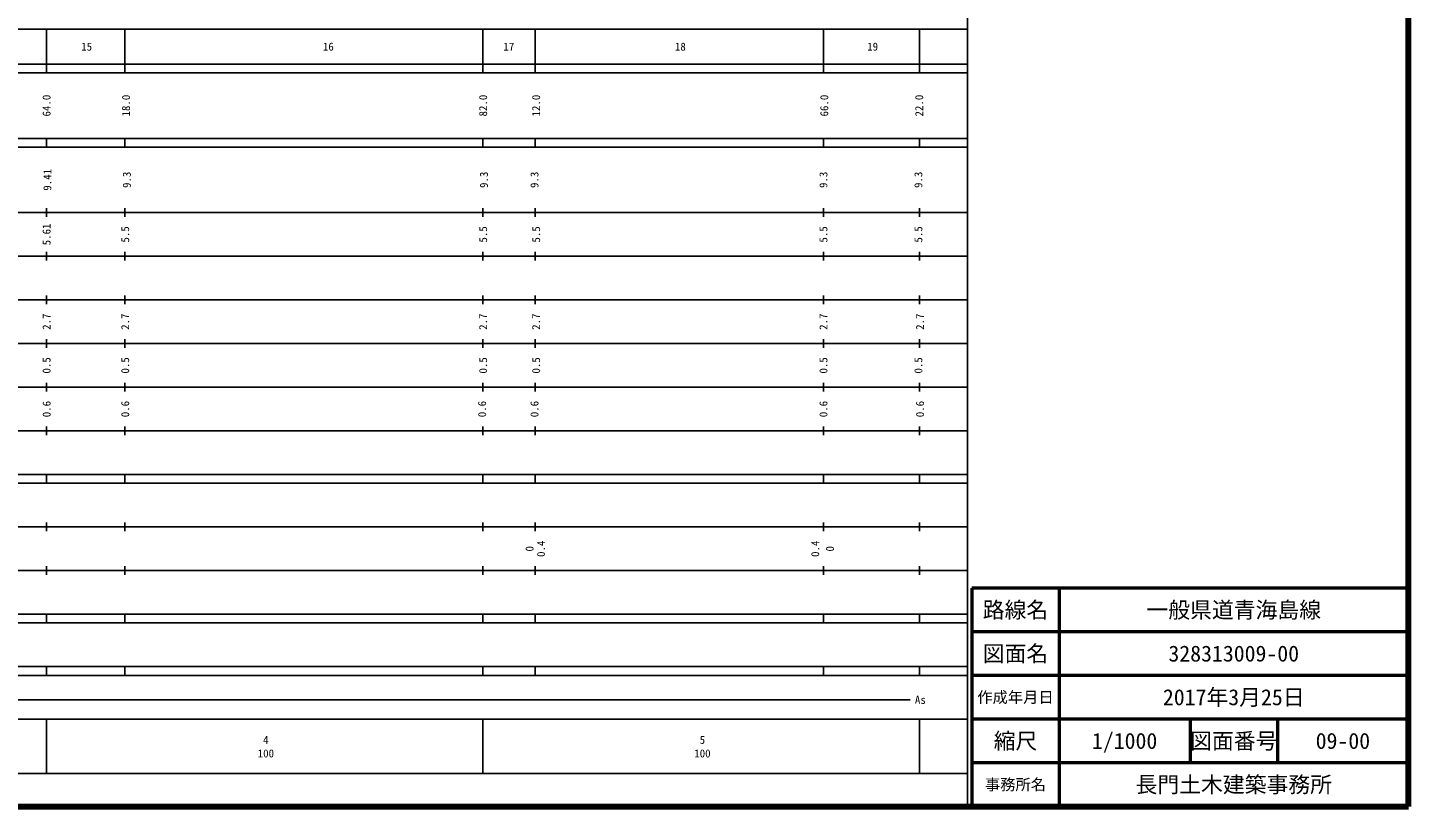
# Model space of a CAD drawing. Units: millimetres on the paper, enlarged 1000 times. Extents: x 40000 to 680000, y 20000 to 380000.
# Drawn here: x 363711 to 680000, y 20000 to 198357 of the extents above; entities that cross this region are included whole.
import ezdxf
from ezdxf.enums import TextEntityAlignment as Align

# ---------------------------------------------------------------- set-up
doc = ezdxf.new("R2010")
doc.units = ezdxf.units.MM
doc.header["$LTSCALE"] = 1000
for name, color, linetype, lineweight in [('M-TTL', 2, 'Continuous', 140), ('M-TTL-BAND', 7, 'Continuous', 25), ('M-TTL-FRAM', 2, 'Continuous', 50), ('M-TTL-LINE', 7, 'Continuous', 50), ('M-TTL-TXT', 7, 'Continuous', 13)]:
    doc.layers.add(name, color=color, linetype=linetype, lineweight=lineweight)
doc.styles.add('ＭＳ ゴシック', font='')
doc.styles.get('ＭＳ ゴシック').set_extended_font_data('MS Gothic')

msp = doc.modelspace()

# ---------------------------------------------------------------- linework, layer by layer
at = {"layer": 'M-TTL'}
for p, q in [((680000, 20000), (680000, 380000)), ((40000, 20000), (680000, 20000))]:
    msp.add_line(p, q, dxfattribs=at)
at = {"layer": 'M-TTL-BAND'}
for p, q in [((579000, 20000), (579000, 370000)), ((68000, 198000), (579000, 198000)), ((368000, 198000), (368000, 188000)), ((386000, 198000), (386000, 188000)), ((468000, 198000), (468000, 188000)), ((480000, 198000), (480000, 188000)), ((546000, 198000), (546000, 188000)), ((568000, 198000), (568000, 188000)), ((40000, 190000), (579000, 190000)), ((40000, 188000), (579000, 188000)), ((40000, 173000), (579000, 173000)), ((40000, 171000), (579000, 171000)), ((368000, 171000), (368000, 173000)), ((386000, 173000), (386000, 171000)), ((468000, 171000), (468000, 173000)), ((480000, 173000), (480000, 171000)), ((546000, 173000), (546000, 171000)), ((568000, 171000), (568000, 173000)), ((40000, 156000), (579000, 156000)), ((368000, 155000), (368000, 157000)), ((386000, 157000), (386000, 155000)), ((468000, 155000), (468000, 157000)), ((480000, 157000), (480000, 155000)), ((546000, 157000), (546000, 155000)), ((568000, 155000), (568000, 157000)), ((46000, 146000), (579000, 146000)), ((368000, 145000), (368000, 147000)), ((386000, 147000), (386000, 145000)), ((468000, 145000), (468000, 147000)), ((480000, 147000), (480000, 145000)), ((546000, 147000), (546000, 145000)), ((568000, 145000), (568000, 147000)), ((368000, 135000), (368000, 137000)), ((386000, 137000), (386000, 135000)), ((468000, 135000), (468000, 137000)), ((480000, 137000), (480000, 135000)), ((546000, 137000), (546000, 135000)), ((568000, 135000), (568000, 137000)), ((52000, 136000), (579000, 136000)), ((368000, 125000), (368000, 127000)), ((386000, 127000), (386000, 125000)), ((468000, 125000), (468000, 127000)), ((480000, 127000), (480000, 125000)), ((546000, 127000), (546000, 125000)), ((568000, 125000), (568000, 127000)), ((46000, 126000), (579000, 126000)), ((52000, 116000), (579000, 116000)), ((368000, 115000), (368000, 117000)), ((386000, 117000), (386000, 115000)), ((468000, 115000), (468000, 117000)), ((480000, 117000), (480000, 115000)), ((546000, 117000), (546000, 115000)), ((568000, 115000), (568000, 117000)), ((46000, 106000), (579000, 106000)), ((368000, 105000), (368000, 107000)), ((386000, 107000), (386000, 105000)), ((468000, 105000), (468000, 107000)), ((480000, 107000), (480000, 105000)), ((546000, 107000), (546000, 105000)), ((568000, 105000), (568000, 107000)), ((40000, 96000), (579000, 96000)), ((368000, 94000), (368000, 96000)), ((386000, 96000), (386000, 94000)), ((468000, 94000), (468000, 96000)), ((480000, 96000), (480000, 94000)), ((546000, 96000), (546000, 94000)), ((568000, 94000), (568000, 96000)), ((40000, 94000), (579000, 94000)), ((49000, 84000), (579000, 84000)), ((368000, 83000), (368000, 85000)), ((386000, 85000), (386000, 83000)), ((468000, 83000), (468000, 85000)), ((480000, 85000), (480000, 83000)), ((546000, 85000), (546000, 83000)), ((568000, 83000), (568000, 85000)), ((40000, 74000), (579000, 74000)), ((368000, 73000), (368000, 75000)), ((386000, 75000), (386000, 73000)), ((468000, 73000), (468000, 75000)), ((480000, 75000), (480000, 73000)), ((546000, 75000), (546000, 73000)), ((568000, 73000), (568000, 75000)), ((40000, 64000), (579000, 64000)), ((368000, 62000), (368000, 64000)), ((386000, 64000), (386000, 62000)), ((468000, 62000), (468000, 64000)), ((480000, 64000), (480000, 62000)), ((546000, 64000), (546000, 62000)), ((568000, 62000), (568000, 64000)), ((40000, 62000), (579000, 62000)), ((40000, 52000), (579000, 52000)), ((368000, 50000), (368000, 52000)), ((386000, 52000), (386000, 50000)), ((468000, 50000), (468000, 52000)), ((480000, 52000), (480000, 50000)), ((546000, 52000), (546000, 50000)), ((568000, 50000), (568000, 52000)), ((40000, 50000), (579000, 50000)), ((70805, 44406), (565903, 44406)), ((40000, 40000), (579000, 40000)), ((368000, 40000), (368000, 27500)), ((468000, 40000), (468000, 27500)), ((568000, 40000), (568000, 27500)), ((68000, 27500), (579000, 27500))]:
    msp.add_line(p, q, dxfattribs=at)
at = {"layer": 'M-TTL-FRAM'}
for p, q in [((680000, 70000), (580000, 70000)), ((580000, 70000), (580000, 20000))]:
    msp.add_line(p, q, dxfattribs=at)
at = {"layer": 'M-TTL-LINE'}
for p, q in [((600000, 70000), (600000, 20000)), ((680000, 60000), (580000, 60000)), ((680000, 50000), (580000, 50000)), ((680000, 40000), (580000, 40000)), ((630000, 40000), (630000, 30000)), ((650000, 40000), (650000, 30000)), ((680000, 30000), (580000, 30000))]:
    msp.add_line(p, q, dxfattribs=at)

# ---------------------------------------------------------------- texts
at = {"layer": 'M-TTL-BAND', "style": 'ＭＳ ゴシック'}
for s, p in [('15', (377243, 194000)), ('16', (432600, 194000)), ('17', (473946, 194000)), ('18', (513228, 194000)), ('19', (557282, 194000)), ('As', (568201, 44406)), ('4', (418288, 35238)), ('5', (518288, 35238)), ('100', (418288, 32131)), ('100', (518288, 32131))]:
    msp.add_text(s, height=1833, dxfattribs=at).set_placement(p, align=Align.MIDDLE_CENTER)
for s, p in [('64.0', (368045, 180500)), ('18.0', (386244, 180500)), ('82.0', (468045, 180500)), ('12.0', (480184, 180500)), ('66.0', (546187, 180500)), ('22.0', (567938, 180500)), ('9.41', (368232, 163500)), ('9.3', (386431, 163500)), ('9.3', (468232, 163500)), ('9.3', (479809, 163500)), ('9.3', (545999, 163500)), ('9.3', (567750, 163500)), ('5.61', (368045, 151000)), ('5.5', (386056, 151000)), ('5.5', (468045, 151000)), ('5.5', (480184, 151000)), ('5.5', (545999, 151000)), ('5.5', (567750, 151000)), ('2.7', (368045, 131000)), ('2.7', (386056, 131000)), ('2.7', (468045, 131000)), ('2.7', (480184, 131000)), ('2.7', (545999, 131000)), ('2.7', (568125, 131000)), ('0.5', (368045, 121000)), ('0.5', (386056, 121000)), ('0.5', (468045, 121000)), ('0.5', (480184, 121000)), ('0.5', (545999, 121000)), ('0.5', (567750, 121000)), ('0.6', (368056, 111000)), ('0.6', (386056, 111000)), ('0.6', (467809, 111000)), ('0.6', (479809, 111000)), ('0.6', (545999, 111000)), ('0.6', (568125, 111000)), ('0', (478684, 79000)), ('0.4', (481310, 79000)), ('0.4', (544124, 79000)), ('0', (547499, 79000))]:
    msp.add_text(s, height=1833, rotation=90, dxfattribs=at).set_placement(p, align=Align.MIDDLE_CENTER)
at = {"layer": 'M-TTL-TXT', "style": 'ＭＳ ゴシック'}
for s, height, p in [('路線名', 3666, (590000, 65000)), ('一般県道青海島線', 3666, (640000, 65000)), ('図面名', 3666, (590000, 55000)), ('328313009-00', 3666, (640000, 55000)), ('作成年月日', 2566, (590000, 45000)), ('2017年3月25日', 3666, (640000, 45000)), ('縮尺', 3666, (590000, 35000)), ('1/1000', 3666, (615000, 35000)), ('図面番号', 3666, (640000, 35000)), ('09-00', 3666, (665000, 35000)), ('事務所名', 2566, (590000, 25000)), ('長門土木建築事務所', 3666, (640000, 25000))]:
    msp.add_text(s, height=height, dxfattribs=at).set_placement(p, align=Align.MIDDLE_CENTER)

doc.saveas('drawing.dxf')
